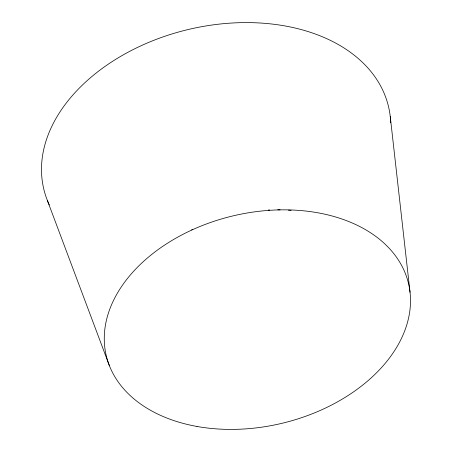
<?xml version="1.0" encoding="UTF-8"?>
<svg xmlns="http://www.w3.org/2000/svg" width="452" height="452" viewBox="0 0 452 452"><rect width="100%" height="100%" fill="white"/><g stroke="black" fill="none" stroke-linecap="round" stroke-linejoin="round"><path stroke-width="0.68" d="M47.404 200.524L109.452 365.832M390.262 116.656L410.043 292.303M191.586 229.921A135.956 93.242 -13.5 0 1 192.801 229.328M268.222 210.039A135.956 93.242 -13.5 0 1 269.658 209.971M277.765 209.818A135.956 93.242 -13.5 0 1 280.076 209.841M288.421 210.169A135.956 93.242 -13.5 0 1 291.071 210.355M49.308 204.954A177.229 121.543 -13.5 0 1 187.67 29.651A177.229 121.543 -13.5 0 1 390.726 122.842M196.987 426.462A155.375 106.559 -13.5 0 0 409.439 288.054A155.375 106.559 -13.5 0 0 165.737 244.346A155.375 106.559 -13.5 0 0 196.987 426.462"/></g></svg>
